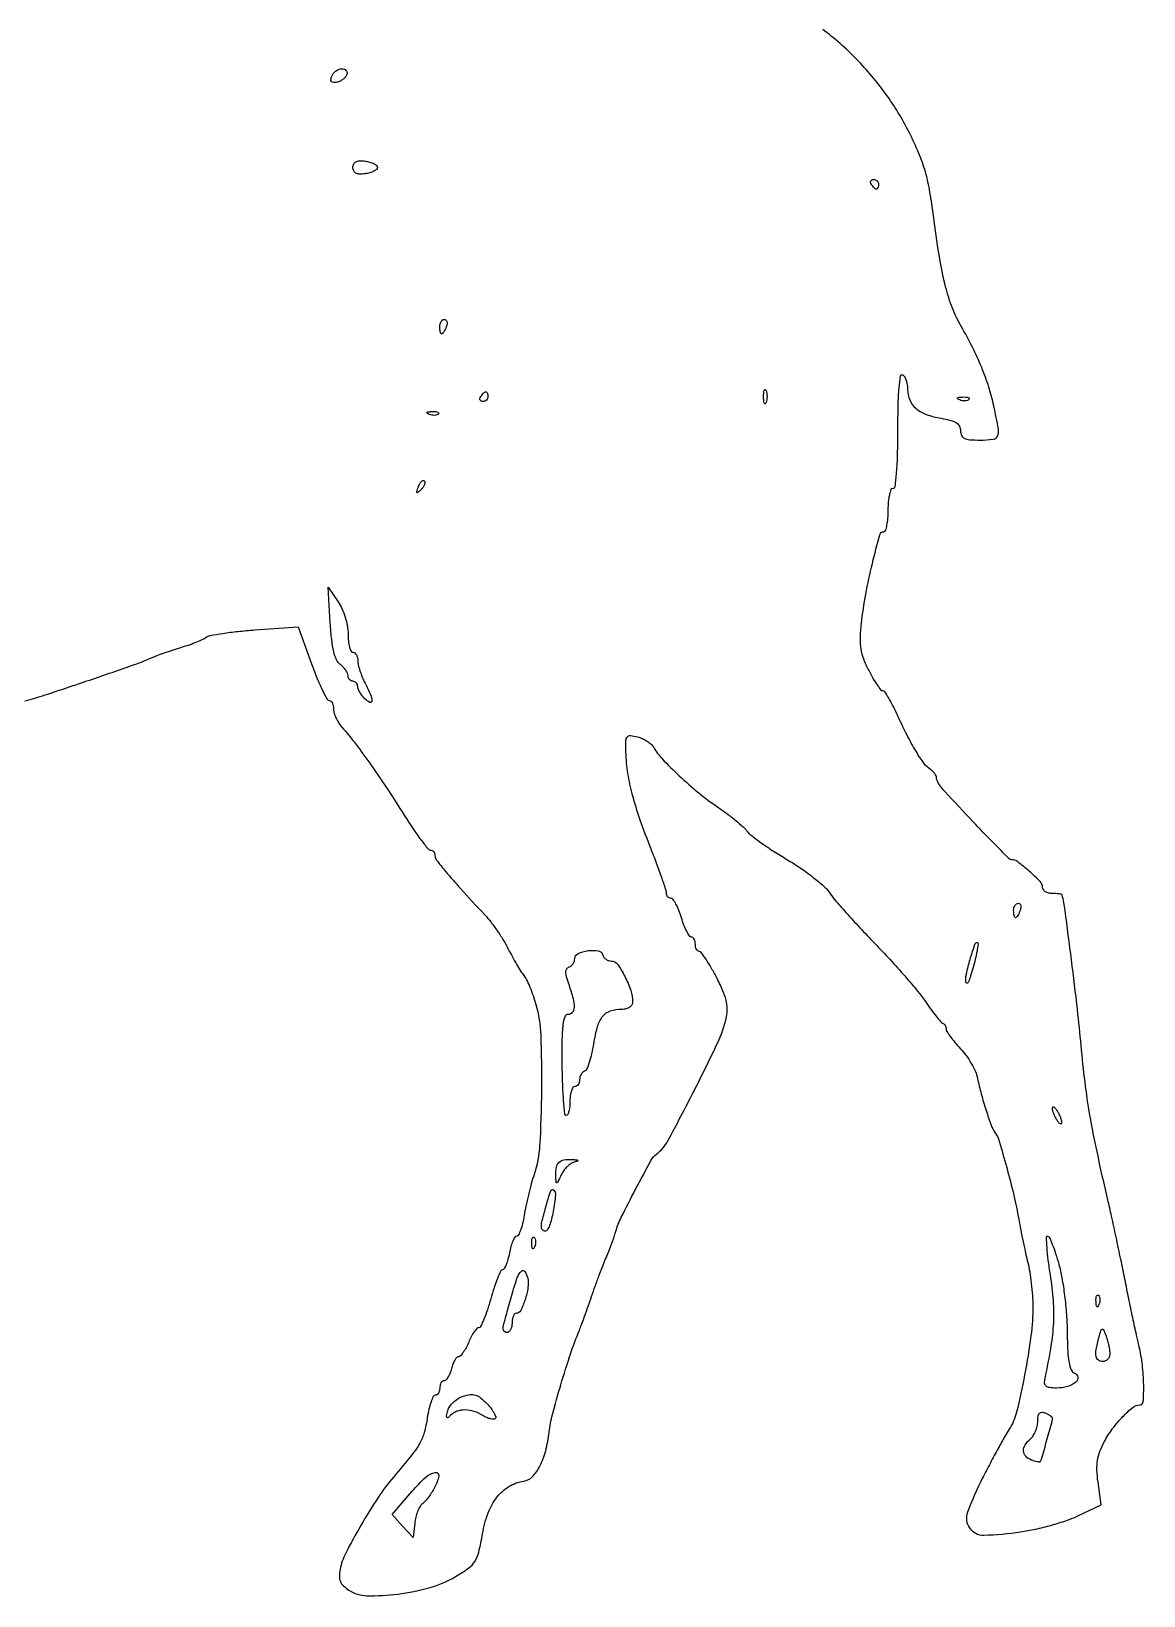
# Model space of a CAD drawing. Extents: x 0 to 531, y 0 to 649.
# Drawn here: x 300.3 to 531, y 0.5 to 324.7 of the extents above; entities that cross this region are included whole.
import ezdxf

# ---------------------------------------------------------------- set-up
doc = ezdxf.new("R2010")
doc.units = 0

msp = doc.modelspace()

# ---------------------------------------------------------------- linework, layer by layer
msp.add_lwpolyline([(299, 185.953183, 0.018999), (303.18759, 187.162186, 0.00221), (312.435841, 190.262732, 0.002107), (321.682004, 193.451651, 0.020867), (325.5, 194.968021, -0.015843), (326.536904, 195.391949, -0.00521), (328.0875, 195.950943, -0.005184), (329.821906, 196.535758, -0.005847), (331.5, 197.060651, 0.011188), (333.112261, 197.58392, 0.012295), (334.649016, 198.163754, 0.011769), (335.934911, 198.720995, 0.058933), (336.603033, 199.130795, -0.122421), (337.424735, 199.501979, -0.008029), (340.014979, 199.932229, -0.011266), (343.155483, 200.330085, -0.008155), (346.669229, 200.637168), (355.632393, 201.273392), (358.417651, 193.636696, 0.00972), (359.550135, 190.709664, 0.015213), (360.648687, 188.243279, 0.009314), (361.643299, 186.275907, 0.277859), (362.101455, 186, -0.192333), (362.444618, 185.862926, -0.087792), (362.736052, 185.46789, -0.067624), (362.933804, 184.881833, -0.047633), (363, 184.188561, 0.074169), (363.124232, 183.355675, 0.035125), (363.514063, 182.339637, 0.033834), (364.080223, 181.313604, 0.040606), (364.75, 180.438074, -0.021384), (367.242021, 177.427492, -0.008074), (370.473355, 173.019091, -0.00755), (374.038836, 167.821761, -0.006482), (377.635529, 162.25, 0.0084), (379.444232, 159.471526, 0.012825), (381.114339, 157.129687, 0.007358), (382.573413, 155.249179, 0.227879), (383.091757, 155, -0.114145), (383.438212, 154.919863, -0.100336), (383.733203, 154.693453, -0.093789), (383.931161, 154.354932, -0.085738), (384, 153.956437, 0.164134), (384.34334, 152.938697, 0.011322), (386.261497, 150.534278, 0.010694), (389.289223, 147.064057, 0.002715), (394.35323, 141.56486, -0.023398), (395.591732, 140.10298, -0.013222), (396.959725, 138.225303, -0.013177), (398.242028, 136.254529, -0.021049), (399.219741, 134.5, 0.008074), (400.079388, 132.858596, 0.007909), (400.997343, 131.234375, 0.007826), (401.847279, 129.8352, 0.02942), (402.443989, 129, -0.056576), (402.993954, 128.134665, -0.014568), (403.676026, 126.623524, -0.014639), (404.357647, 124.842824, -0.014417), (404.937652, 123.016252, -0.06038), (405.944178, 116.699765, -0.011938), (406.099563, 105.217071, -0.011648), (405.713771, 93.752426, -0.065339), (404.572714, 87.735812, 0.012227), (403.989535, 85.805965, 0.007403), (403.389302, 83.495832, 0.007415), (402.861093, 81.183416, 0.012927), (402.501498, 79.25, -0.018681), (402.179157, 77.621338, -0.028942), (401.76854, 76.248437, -0.028333), (401.33285, 75.232514, -0.284582), (400.957415, 75, 0.259564), (400.581562, 74.790789, 0.036124), (400.152368, 73.971875, 0.033804), (399.748566, 72.840942, 0.022483), (399.434022, 71.5, -0.019618), (399.127527, 70.158866, -0.029991), (398.747946, 69.028125, -0.029983), (398.352357, 68.196027, -0.273279), (398.020485, 68, 0.29253), (397.654487, 67.765831, 0.011534), (396.991368, 66.2375, 0.017237), (396.280004, 64.299751, 0.010954), (395.580037, 62, -0.011967), (394.875005, 59.700356, -0.018716), (394.148141, 57.7625, -0.013409), (393.466742, 56.249245, -0.287794), (393.069582, 56, 0.213503), (392.675019, 55.823473, 0.031392), (392.120529, 55.11875, 0.030824), (391.536268, 54.149031, 0.021987), (391, 53, -0.022853), (390.461331, 51.851024, -0.031795), (389.869869, 50.88125, -0.032857), (389.305848, 50.179369, -0.210056), (388.897732, 50, 0.212683), (388.524516, 49.833726, 0.049025), (388.106303, 49.265625, 0.042311), (387.713805, 48.457311, 0.030401), (387.410644, 47.5, -0.031538), (387.105107, 46.542749, -0.043524), (386.705595, 45.734375, -0.050787), (386.277325, 45.168069, -0.208396), (385.891592, 45, 0.16469), (385.551479, 44.884851, 0.095693), (385.261905, 44.559375, 0.076772), (385.066212, 44.073719, 0.057513), (385, 43.5, -0.060697), (384.93011, 42.926396, -0.07934), (384.724249, 42.440625, -0.097318), (384.419305, 42.115391, -0.157165), (384.061273, 42, 0.287455), (383.656734, 41.746478, 0.028191), (383.193598, 40.634971, 0.028846), (382.760733, 39.13389, 0.018559), (382.425699, 37.353092, -0.028685), (381.784438, 34.287467, -0.063536), (380.876928, 32.082601, -0.040449), (379.207419, 29.632928, -0.006224), (375.449019, 25.093218, 0.029905), (372.220421, 20.794466, 0.014748), (368.618955, 14.984277, 0.012977), (365.50207, 9.271305, 0.069134), (364.334344, 5.92172, 0.04663), (364.18493, 4.493027, 0.104419), (364.397568, 3.428066, 0.102675), (365.025777, 2.52884, 0.044111), (366.180401, 1.617453, 0.141127), (369.913309, 0.464208, 0.03628), (376.280369, 0.803831, 0.037394), (382.996108, 2.169164, 0.063778), (388.255615, 4.409649, 0.022778), (390.976363, 6.175287, 0.096517), (392.303924, 7.579991, 0.083659), (393.1015, 9.478035, 0.014683), (393.879444, 13.286134, -0.04611), (395.059104, 17.644982, -0.077443), (396.90994, 20.945805, -0.092657), (399.398062, 23.129802, -0.098504), (402.455069, 24.208549, 0.169768), (404.19393, 25.112031, 0.069905), (405.748468, 27.309479, 0.055016), (406.968282, 30.490326, 0.03565), (407.693874, 34.367599, -0.035962), (408.376095, 38.000605, -0.007681), (410.108119, 44.189565, -0.008511), (412.125822, 50.592779, -0.017662), (413.959494, 55.5, 0.009243), (414.387246, 56.58849, 0.002312), (415.044351, 58.38125, 0.002361), (415.776861, 60.439063, 0.002374), (416.488563, 62.5, -0.004204), (417.234284, 64.63411, -0.0034), (418.069509, 66.9125, -0.003436), (418.868868, 69.00412, -0.008857), (419.483108, 70.5, 0.008104), (420.031985, 71.83099, 0.005609), (420.611377, 73.353125, 0.005657), (421.135283, 74.82865, 0.011554), (421.506317, 76, -0.044451), (422.635157, 78.889002, -0.005931), (425.620359, 84.719493, -0.003478), (428.836322, 90.719615, -0.106459), (429.939289, 92, 0.107352), (432.297942, 94.747848, 0.005757), (437.671875, 104.971914, 0.008229), (442.646851, 115.116143, 0.054636), (444.472492, 120.440263, 0.06452), (444.628449, 122.124954, 0.053706), (444.370392, 123.906374, 0.040631), (443.647028, 126.001916, 0.017106), (442.355658, 128.690263, 0.0109), (441.233965, 130.724999, 0.016475), (440.162004, 132.440265, 0.011264), (439.213423, 133.785871, 0.237899), (438.788853, 134, -0.183227), (438.487726, 134.114183, -0.090691), (438.231726, 134.440625, -0.070581), (438.058256, 134.92603, -0.050618), (438, 135.5, 0.054157), (437.937662, 136.073841, 0.073869), (437.752747, 136.559375, 0.093533), (437.47946, 136.885233, 0.173303), (437.158288, 137, -0.254661), (436.765143, 137.214124, -0.025433), (436.21179, 138.175, -0.027055), (435.638435, 139.467403, -0.018091), (435.118146, 141, 0.020635), (434.589219, 142.532392, 0.030304), (433.989797, 143.825, 0.030458), (433.402118, 144.771383, 0.24318), (432.959858, 145, -0.114984), (432.593722, 145.085328, -0.100405), (432.281958, 145.326325, -0.093531), (432.072722, 145.686673, -0.085092), (432, 146.110893, 0.080996), (431.877295, 146.863396, 0.00341), (430.996786, 149.433198, 0.005801), (429.893205, 152.470389, 0.004085), (428.584802, 155.860893, -0.011085), (426.310019, 162.010543, -0.021597), (424.819733, 167.023975, -0.025961), (423.949167, 171.458679, -0.029061), (423.584778, 175.795438, -0.016981), (423.600862, 177.747982, -0.175023), (423.901472, 178.481939, -0.241051), (424.547382, 178.726871, -0.033606), (426, 178.465817, -0.043769), (427.020344, 178.113492, -0.037675), (428.019083, 177.573987, -0.039424), (428.853612, 176.940368, -0.082688), (429.362837, 176.307542, 0.061774), (431.14047, 173.89985, 0.015179), (434.641388, 170.42911, 0.016047), (438.70479, 166.87512, 0.021947), (442.596015, 163.961903, -0.010604), (444.562212, 162.558315, -0.011477), (446.41501, 161.108055, -0.011037), (447.944128, 159.795979, -0.053179), (448.710402, 158.945408, 0.072075), (449.564298, 158.066478, 0.009757), (451.636116, 156.53539, 0.011079), (454.182617, 154.812761, 0.009135), (456.970566, 153.086795, -0.01518), (459.795974, 151.290037, -0.016007), (462.456386, 149.355222, -0.015827), (464.636699, 147.546726, -0.066762), (465.74603, 146.264854, 0.03207), (466.852994, 144.790918, 0.005082), (469.235047, 142.066414, 0.005618), (472.114766, 138.911555, 0.004887), (475.200209, 135.670754, -0.006863), (478.363338, 132.321954, -0.006592), (481.476733, 128.842855, -0.006544), (484.140783, 125.703688, -0.02361), (485.714343, 123.605203, 0.008095), (486.836013, 122.008469, 0.011019), (487.902026, 120.607987, 0.008083), (488.830476, 119.480339, 0.112367), (489.25, 119.166667, -0.091244), (489.53683, 118.970348, -0.062928), (489.779688, 118.659306, -0.061094), (489.944072, 118.286394, -0.073419), (490, 117.907565, 0.143394), (490.152989, 117.385078, 0.015962), (490.86337, 116.350308, 0.018383), (491.813525, 115.151737, 0.013917), (492.93913, 113.906279, -0.034433), (494.111598, 112.496882, -0.026004), (495.203757, 110.804363, -0.026557), (496.065881, 109.098532, -0.053667), (496.521207, 107.66538, 0.015827), (497.273455, 104.481945, 0.011957), (498.292586, 101.036733, 0.010219), (499.351748, 97.964168, 0.064569), (500.116536, 96.5, -0.080245), (500.994314, 94.683649, -0.005607), (502.558034, 89.221183, -0.008773), (504.040624, 83.416117, -0.014842), (505.051629, 78.5, 0.004994), (505.4602, 76.293941, 0.003404), (505.966816, 73.79375, 0.003431), (506.488495, 71.388619, 0.006901), (506.93919, 69.5, -0.022069), (507.329935, 67.610537, -0.011216), (507.662295, 65.20625, -0.01112), (507.894708, 62.706153, -0.016321), (507.978178, 60.5, -0.033957), (507.591356, 54.339704, -0.014703), (506.281875, 46.225566, -0.012028), (504.605744, 38.493049, -0.086196), (503.0897, 35, 0.017004), (502.218433, 33.570752, 0.003519), (500.789821, 30.995042, 0.003695), (499.173234, 27.978624, 0.003476), (497.567671, 24.87674, 0.028073), (494.445365, 17.781455, 0.247513), (494.864796, 14.492772, 0.252124), (497.802753, 13.019862, 0.028974), (505.424594, 13.685928, 0.018317), (508.486387, 14.248553, 0.013411), (511.838624, 15.087327, 0.013587), (514.974476, 16.05451, 0.029014), (517.323913, 17.004785), (522.147826, 19.28974), (521.498841, 24.008426, -0.024453), (521.277685, 26.521334, -0.048833), (521.394634, 28.511281, -0.052084), (521.886273, 30.356695, -0.031903), (522.822286, 32.40724, -0.036197), (524.518088, 35.086016, -0.03279), (526.634974, 37.587646, -0.031464), (528.726695, 39.497755, -0.170921), (530.15301, 40, 0.394747), (530.873913, 40.674208, 0.020103), (530.967406, 44.172879, 0.02656), (530.693844, 48.274822, 0.028333), (529.988014, 52.235649, -0.004712), (529.474264, 54.495081, -0.001318), (528.713496, 58.037972, -0.001329), (527.874161, 62.050124, -0.001398), (527.070317, 66, 0.001924), (526.221448, 70.148771, 0.001392), (525.244858, 74.765625, 0.001406), (524.292515, 79.146617, 0.003065), (523.532093, 82.5, -0.004357), (521.289718, 92.508529, -0.010094), (519.824567, 100.065523, -0.01183), (518.807631, 106.902513, -0.008768), (517.995702, 114.5, 0.006564), (517.234447, 121.933303, 0.002521), (515.989043, 132.242423, 0.001469), (514.666393, 142.502663, 0.026654), (514.060579, 145.75, 0.298479), (513.954936, 145.848999, 0.013022), (513.430295, 145.926562, 0.018474), (512.770964, 145.981938, 0.011712), (512, 146, -0.063763), (511.23534, 146.097912, -0.081644), (510.5875, 146.385383, -0.098536), (510.154046, 146.811615, -0.15046), (510, 147.311942, 0.196329), (509.535535, 148.449218, 0.017983), (507.275879, 150.594243, 0.019241), (504.867094, 152.561889, 0.163037), (503.559216, 153, -0.200221), (503.037764, 153.217532, -0.001524), (499.740909, 156.568118, -0.004489), (495.556497, 160.924293, -0.00167), (489.75, 167.120116, -0.023003), (489.080139, 167.909564, -0.025967), (488.514062, 168.726938, -0.026489), (488.110857, 169.463558, -0.112434), (488, 169.95031, 0.105371), (487.910092, 170.3722, 0.050121), (487.632812, 170.856375, 0.046572), (487.228183, 171.323978, 0.048853), (486.75, 171.70031, -0.094161), (485.455121, 172.923426, -0.020811), (483.762885, 175.481117, -0.018651), (481.850768, 178.935175, -0.010547), (479.78134, 183.25, 0.011616), (478.903531, 185.070277, 0.017651), (478.049537, 186.604687, 0.012512), (477.28479, 187.802575, 0.249382), (476.913579, 188, -0.231742), (476.536373, 188.184751, -0.01389), (475.76743, 189.234677, -0.018531), (474.902212, 190.592617, -0.012438), (474.011127, 192.203157, -0.027338), (472.915324, 194.619078, -0.052901), (472.35936, 196.664015, -0.048383), (472.218334, 198.8973, -0.019415), (472.440131, 201.953157, -0.017648), (473.338058, 208.035395, -0.014615), (474.710032, 214.43793, -0.0064), (476.234945, 220.33315, -0.338306), (477.107719, 221, 0.323361), (477.455643, 221.251284, 0.031024), (477.737893, 222.321875, 0.03028), (477.935578, 223.775091, 0.018667), (478, 225.5, -0.020945), (478.072283, 227.224757, -0.033738), (478.29375, 228.678125, -0.036969), (478.611488, 229.732972, -0.31052), (479, 230, 0.37944), (479.436288, 230.386776, 0.009358), (479.729269, 233.264754, 0.014248), (479.935726, 237.067177, 0.006438), (480, 242.059017, -0.005703), (480.059059, 247.236311, -0.016094), (480.257919, 250.848386, -0.0161), (480.551105, 253.292593, -0.537503), (481, 253.5, -0.128117), (481.384362, 253.09752, -0.046167), (481.70625, 252.367457, -0.042064), (481.926123, 251.464744, -0.038729), (482, 250.512412, 0.100856), (482.448436, 248.311872, 0.114993), (483.714471, 246.579271, 0.091535), (485.877364, 245.317182, 0.044601), (488.980183, 244.503348, -0.02226), (490.954946, 244.078558, -0.079212), (492.135629, 243.559084, -0.131319), (492.770032, 242.860195, -0.119546), (493, 241.912102, 0.105552), (493.20495, 240.952075, 0.177899), (493.772985, 240.369506, 0.094016), (494.887126, 240.074989, 0.01774), (497, 240, 0.028496), (499.787095, 240.158969, 0.273648), (500.697022, 240.848074, 0.143878), (500.845923, 242.294024, 0.007021), (499.892071, 247.067652, 0.024317), (498.8504, 250.985193, 0.020083), (497.374, 255.046556, 0.018899), (495.474074, 259.226421, 0.015942), (493.159902, 263.5, -0.039698), (491.324467, 267.311059, -0.029538), (489.897579, 271.759193, -0.022143), (488.696277, 277.4773, -0.00896), (487.545732, 285.363207, 0.010361), (486.65542, 291.348049, 0.026886), (485.695184, 295.599004, 0.030683), (484.366489, 299.388103, 0.017576), (482.329555, 303.785811, 0.039043), (477.495238, 311.724899, 0.037186), (471.413313, 318.955284, 0.037638), (464.409872, 325.121092, 0.042565)], format="xyb")
for points in [[(365.750467, 315.75, -0.094989), (365.469005, 315.247785, -0.055843), (364.967836, 314.772409, -0.053079), (364.337846, 314.393606, -0.061011), (363.670641, 314.177351, -0.054411), (362.943861, 314.117, -0.213542), (362.547707, 314.306721, -0.215418), (362.42729, 314.726994, -0.055332), (362.610496, 315.427351, -0.1429), (363.41284, 316.482158, -0.134359), (364.676078, 316.971415, -0.2383), (365.564415, 316.631476, -0.271076)], [(372.062179, 296.5, -0.211319), (371.882451, 296.093737, -0.064634), (371.318671, 295.700801, -0.052031), (370.50017, 295.37802, -0.03684), (369.531089, 295.183578, -0.036974), (368.354404, 295.124158, -0.114532), (367.589081, 295.320824, -0.167846), (367.156275, 295.777467, -0.106908), (367, 296.5, -0.106908), (367.156275, 297.222533, -0.167846), (367.589081, 297.679176, -0.114532), (368.354404, 297.875842, -0.036974), (369.531089, 297.816422, -0.03684), (370.50017, 297.62198, -0.052031), (371.318671, 297.299199, -0.064634), (371.882451, 296.906263, -0.211319)], [(476, 293, -0.042167), (475.967655, 292.617151, -0.061769), (475.870461, 292.29375, -0.081139), (475.727648, 292.07446, -0.210953), (475.559017, 292, -0.151918), (475.34829, 292.065539, -0.038439), (475.066025, 292.29375, -0.035638), (474.768994, 292.617226, -0.029505), (474.5, 293, -0.082592), (474.343488, 293.3821, -0.161196), (474.3746, 293.70625, -0.182303), (474.586039, 293.921712, -0.108972), (474.940983, 294, -0.093332), (475.345238, 293.923877, -0.09642), (475.688914, 293.70625, -0.099167), (475.918938, 293.381556, -0.105053)], [(386.361626, 263.5, -0.02136), (386.112506, 262.925442, -0.030395), (385.839659, 262.440625, -0.030693), (385.579329, 262.087111, -0.222225), (385.393011, 262, -0.289661), (385.241071, 262.096084, -0.046727), (385.115447, 262.440625, -0.039339), (385.028469, 262.925176, -0.024748), (385, 263.5, -0.062722), (385.07223, 264.073532, -0.08088), (385.284531, 264.559375, -0.098158), (385.599211, 264.884506, -0.152681), (385.968615, 265, -0.184534), (386.289193, 264.877514, -0.147206), (386.483616, 264.559375, -0.100118), (386.511135, 264.074366, -0.055937)], [(395, 249, -0.105053), (394.918938, 248.618444, -0.099167), (394.688914, 248.29375, -0.09642), (394.345238, 248.076123, -0.093332), (393.940983, 248, -0.108972), (393.586039, 248.078288, -0.182303), (393.3746, 248.29375, -0.161196), (393.343488, 248.6179, -0.082592), (393.5, 249, -0.029505), (393.768994, 249.382774, -0.035638), (394.066025, 249.70625, -0.038439), (394.34829, 249.934461, -0.151918), (394.559017, 250, -0.210953), (394.727648, 249.92554, -0.081139), (394.870461, 249.70625, -0.061769), (394.967655, 249.382849, -0.042167)], [(452.662281, 247.75, -0.174857), (452.474999, 247.540618, -0.447206), (452.306058, 247.601562, -0.078554), (452.189089, 248.10856, -0.017491), (452.157895, 249, -0.017491), (452.189089, 249.89144, -0.078554), (452.306058, 250.398438, -0.447206), (452.474999, 250.459382, -0.174857), (452.662281, 250.25, -0.057986), (452.818615, 249.679992, -0.037979), (452.87034, 249, -0.037979), (452.818615, 248.320008, -0.057986)], [(494.729167, 248.395833, -0.126455), (494.402231, 248.202593, -0.060344), (493.916927, 248.123424, -0.05415), (493.359369, 248.160852, -0.051402), (492.8125, 248.316886, -0.054073), (492.395823, 248.538436, -0.470617), (492.37858, 248.720685, -0.168741), (492.670344, 248.862007, -0.018894), (493.416667, 248.921053, -0.028489), (494.112848, 248.910055, -0.077125), (494.592839, 248.799335, -0.208169), (494.77538, 248.614691, -0.296942)], [(384.729167, 245.395833, -0.126455), (384.402231, 245.202593, -0.060344), (383.916927, 245.123424, -0.05415), (383.359369, 245.160852, -0.051402), (382.8125, 245.316886, -0.054073), (382.395823, 245.538436, -0.470617), (382.37858, 245.720685, -0.168741), (382.670344, 245.862007, -0.018894), (383.416667, 245.921053, -0.028489), (384.112848, 245.910055, -0.077125), (384.592839, 245.799335, -0.208169), (384.77538, 245.614691, -0.296942)], [(381.124088, 229.733333, -0.011214), (380.463552, 229.106486, -0.400052), (380.270328, 229.111181, -0.286372), (380.21821, 229.336218, -0.008399), (380.564293, 230.293128, -0.036269), (380.866277, 230.940734, -0.070189), (381.210949, 231.395085, -0.120343), (381.538684, 231.59249, -0.278911), (381.806872, 231.526461, -0.20742), (381.927901, 231.220211, -0.082976), (381.837219, 230.768815, -0.063152), (381.558688, 230.246577, -0.043285)], [(365.993411, 199.75, 0.025194), (366.068398, 198.312974, 0.039954), (366.291814, 197.101562, 0.04777), (366.613151, 196.241893, 0.28691), (367, 196, -0.170265), (367.382023, 195.866026, -0.093877), (367.70806, 195.485938, -0.074587), (367.929676, 194.919433, -0.055175), (368.006161, 194.25, 0.057552), (368.109451, 193.382416, 0.020209), (368.449327, 192.172672, 0.019755), (368.933887, 190.86074, 0.021857), (369.506161, 189.635693, -0.016543), (370.663594, 187.225144, -0.104488), (370.941118, 185.899309, -0.553792), (370.51443, 185.63333, -0.083019), (369.5, 186.357143, -0.032161), (368.925966, 187.010186, -0.032192), (368.440625, 187.73125, -0.03396), (368.10227, 188.413868, -0.098387), (368, 188.928571, 0.09221), (367.923923, 189.337584, 0.096076), (367.70625, 189.685268, 0.099376), (367.381541, 189.917947, 0.106313), (367, 190, -0.113217), (366.618535, 190.087499, -0.100251), (366.29375, 190.334804, -0.094072), (366.075826, 190.704545, -0.086463), (366, 191.139757, 0.108288), (365.88578, 191.660961, 0.04437), (365.52383, 192.292895, 0.041188), (364.999207, 192.927038, 0.041507), (364.378997, 193.464821, -0.129948), (363.602795, 194.422766, -0.04633), (363.027728, 196.102034, -0.032078), (362.597893, 198.558818, -0.011739), (362.296187, 202.075064), (361.834381, 209.5), (363.910601, 206.5, -0.045275), (364.730706, 205.050556, -0.031289), (365.398342, 203.286745, -0.031169), (365.843717, 201.442657, -0.043252)], [(505.361626, 142.5, -0.02136), (505.112506, 141.925442, -0.030395), (504.839659, 141.440625, -0.030693), (504.579329, 141.087111, -0.222225), (504.393011, 141, -0.289661), (504.241071, 141.096084, -0.046727), (504.115447, 141.440625, -0.039339), (504.028469, 141.925176, -0.024748), (504, 142.5, -0.062722), (504.07223, 143.073532, -0.08088), (504.284531, 143.559375, -0.098158), (504.599211, 143.884506, -0.152681), (504.968615, 144, -0.184534), (505.289193, 143.877514, -0.147206), (505.483616, 143.559375, -0.100118), (505.511135, 143.074366, -0.055937)], [(420.624351, 132, -0.244611), (421.840492, 131.367173, -0.033575), (423.368157, 128.84201, -0.037715), (424.605953, 125.926964, -0.08172), (425, 123.532119, -0.130324), (424.835913, 122.913278, -0.112968), (424.380363, 122.41772, -0.09137), (423.662447, 122.096928, -0.05786), (422.75, 121.984687, 0.0757), (420.350567, 121.602592, 0.144235), (418.747089, 120.516099, 0.104456), (417.671742, 118.453684, 0.028929), (416.88984, 114.866667, -0.016469), (416.491372, 112.791591, -0.023607), (415.992136, 110.986707, -0.020963), (415.465811, 109.584066, -0.215272), (415.021896, 109.173965, 0.111159), (414.631172, 108.938073, 0.069992), (414.300182, 108.517248, 0.064844), (414.076355, 107.983702, 0.067026), (414, 107.416667, -0.068857), (413.925077, 106.8752, -0.085122), (413.70625, 106.416146, -0.099913), (413.381338, 106.109202, -0.140362), (413, 106, 0.254951), (412.615738, 105.790443, 0.06271), (412.29375, 105.11875, 0.048861), (412.072766, 104.149251, 0.031626), (412, 103, -0.023599), (411.945709, 101.85034, -0.037682), (411.779688, 100.881455, -0.043853), (411.540342, 100.188757, -0.296071), (411.25, 100.000699, -0.385049), (410.946116, 100.27597, -0.004874), (410.692835, 103.085362, -0.011118), (410.496259, 106.474902, -0.006697), (410.406461, 110.500699, -0.005356), (410.416056, 115.82429, -0.026502), (410.612163, 118.813741, -0.049567), (410.98842, 120.515886, -0.324244), (411.656461, 121, 0.215314), (412.546891, 121.402085, 0.175027), (412.935057, 122.385475, 0.073762), (412.723232, 124.174531, 0.017582), (411.834281, 127.045537, -0.015978), (411.310131, 128.719343, -0.067985), (411.168562, 129.755704, -0.139917), (411.351626, 130.397086, -0.175001), (411.834281, 130.778094, 0.094785), (412.279838, 131.027762, 0.070227), (412.65757, 131.449158, 0.068333), (412.912666, 131.971718, 0.079588), (413, 132.516911, -0.294107), (413.685016, 133.580749, -0.075493), (415.748569, 134.165051, -0.075437), (417.893573, 134.110642, -0.293447), (418.823324, 133.25, 0.102227), (419.05808, 132.772409, 0.076014), (419.485747, 132.367188, 0.072769), (420.035382, 132.093886, 0.079204)], [(495.540742, 130.465342, -0.011185), (495.008836, 128.683333, -0.039149), (494.552629, 127.575672, -0.288674), (494.281064, 127.412971, -0.39535), (494.089417, 127.600777, -0.065224), (494.270143, 129.655619, -0.019151), (495.074591, 132.72547, -0.012541), (496.042286, 135.648885, -0.550025), (496.566944, 135.766389, -0.242774), (496.658981, 135.478143, -0.005989), (496.403975, 134.070729, -0.011629), (496.038457, 132.392703, -0.007492)], [(513.969374, 98.5, -0.190341), (513.877628, 98.267727, -0.335455), (513.684621, 98.234375, -0.102785), (513.374359, 98.485814, -0.027796), (513, 99, -0.026766), (512.628962, 99.647707, -0.024204), (512.315379, 100.353125, -0.024967), (512.096832, 101.012663, -0.067616), (512.030626, 101.5, -0.190341), (512.122372, 101.732273, -0.335455), (512.315379, 101.765625, -0.102785), (512.625641, 101.514186, -0.027796), (513, 101, -0.026766), (513.371038, 100.352293, -0.024204), (513.684621, 99.646875, -0.024967), (513.903168, 98.987337, -0.067616)], [(412.881387, 90.335977, 0.086937), (412.184421, 90.01273, 0.042177), (411.425777, 89.384032, 0.04014), (410.725648, 88.576452, 0.046034), (410.199067, 87.701979, -0.002896), (409.46435, 86.203263, -0.256599), (409.266969, 86.066235, -0.429873), (409.126234, 86.18659, -0.004711), (409.06768, 87.583333, -0.053055), (409.191383, 89.262515, -0.154491), (409.728357, 90.278749, -0.155641), (410.749245, 90.796462, -0.054089), (412.416667, 90.883999, -0.007499), (413.406867, 90.813954, -0.19799), (413.638375, 90.694444, -0.530757), (413.598321, 90.551152, -0.015377)], [(408.511385, 80.067384, -0.020485), (408.181911, 78.50886, -0.031343), (407.758134, 77.194794, -0.032187), (407.306597, 76.233124, -0.273388), (406.912102, 76, -0.210944), (406.306679, 76.267315, -0.195001), (406.070184, 76.907149, -0.054248), (406.260132, 78.259814, -0.005737), (407.078472, 81.343771, -0.015799), (408.027413, 84.385073, -0.534816), (408.643996, 84.545493, -0.245096), (409.014792, 83.567486, -0.012261)], [(404.683114, 72.8125, -0.054073), (404.461564, 72.395823, -0.470617), (404.279315, 72.37858, -0.168741), (404.137993, 72.670344, -0.018894), (404.078947, 73.416667, -0.028489), (404.089945, 74.112848, -0.077125), (404.200665, 74.592839, -0.208169), (404.385309, 74.77538, -0.296942), (404.604167, 74.729167, -0.126455), (404.797407, 74.402231, -0.060344), (404.876576, 73.916927, -0.05415), (404.839148, 73.359369, -0.051402)], [(513.374913, 69.160559, -0.025597), (514.0104, 66.350024, -0.011992), (514.557513, 62.660203, -0.011847), (514.947388, 58.755865, -0.016284), (515.099966, 55.231754, 0.008502), (515.210688, 51.236484, 0.032999), (515.484058, 48.776721, 0.056686), (515.934415, 47.267024, 0.203031), (516.643882, 46.583161, -0.275715), (517.307299, 45.739434, -0.257504), (516.901589, 44.711125, -0.105405), (515.168985, 43.807099, -0.067824), (512.915446, 43.5, -0.027241), (511.446904, 43.580069, -0.147593), (510.72072, 43.888814, -0.211698), (510.429832, 44.478178, -0.063306), (510.517097, 45.5, 0.01176), (511.77363, 52.100533, 0.028238), (512.310779, 57.048428, 0.032187), (512.252806, 61.622452, 0.020197), (511.625904, 66.937206, -0.007909), (511.183939, 70.029091, -0.013397), (510.924475, 72.631554, -0.007121), (510.800736, 74.750272, -0.427188), (511.039688, 75, -0.29528), (511.377951, 74.781155, -0.010473), (512.013074, 73.284664, -0.01636), (512.696562, 71.398829, -0.01036)], [(403.237039, 66.25, -0.092527), (403.297529, 64.318429, -0.039606), (402.700446, 61.795548, -0.035661), (401.80061, 59.56118, -0.286648), (400.902175, 59, 0.207349), (400.557281, 58.850548, 0.082495), (400.265014, 58.4125, 0.062882), (400.066224, 57.765651, 0.043167), (400, 57, -0.053873), (399.91732, 56.234865, -0.073613), (399.67199, 55.5875, -0.093326), (399.309453, 55.15297, -0.174068), (398.883369, 55, -0.177588), (398.499701, 55.140707, -0.133744), (398.243253, 55.514063, -0.096231), (398.161104, 56.080263, -0.058426), (398.272287, 56.75, 0.001565), (398.548918, 57.718946, 0.000346), (399.016637, 59.38125, 0.00036), (399.554463, 61.303124, 0.000346), (400.096323, 63.25, -0.01622), (401.083396, 66.405186, -0.118722), (401.933954, 67.726437, -0.469635), (402.654016, 67.642799, -0.090547)], [(521.683114, 60.8125, -0.054073), (521.461564, 60.395823, -0.470617), (521.279315, 60.37858, -0.168741), (521.137993, 60.670344, -0.018894), (521.078947, 61.416667, -0.028489), (521.089945, 62.112848, -0.077125), (521.200665, 62.592839, -0.208169), (521.385309, 62.77538, -0.296942), (521.604167, 62.729167, -0.126455), (521.797407, 62.402231, -0.060344), (521.876576, 61.916927, -0.05415), (521.839148, 61.359369, -0.051402)], [(523.929715, 50.75, -0.084899), (523.842858, 50.081747, -0.096893), (523.538729, 49.514063, -0.104966), (523.066591, 49.134894, -0.117399), (522.5, 49, -0.157239), (521.572044, 49.299221, -0.198287), (521.100425, 50.059124, -0.088399), (521.118077, 51.484481, -0.018159), (521.681658, 53.946448, -0.006605), (522.109895, 55.466771, -0.240375), (522.352401, 55.722139, -0.39068), (522.60952, 55.611771, -0.011857), (523.097719, 54.446448, -0.022557), (523.394661, 53.573572, -0.015354), (523.656323, 52.557707, -0.015497), (523.84864, 51.559874, -0.029826)], [(396.509906, 37.176572, -0.202848), (396.145292, 37.028766, -0.055276), (395.515392, 37.108281, -0.046549), (394.755259, 37.367829, -0.034058), (393.96809, 37.787855, 0.061491), (392.123847, 38.645791, 0.075756), (390.253377, 38.950273, 0.085782), (388.568558, 38.676646, 0.1138), (387.25595, 37.85595, -0.032326), (386.71232, 37.37841, -0.442731), (386.481637, 37.419779, -0.193473), (386.4179, 37.774998, -0.012775), (386.659845, 38.807248, -0.089705), (387.062862, 39.675196, -0.051149), (387.824125, 40.550464, -0.048886), (388.801044, 41.300929, -0.057728), (389.853896, 41.799197, -0.046449), (391.326231, 42.149941, -0.112146), (392.435287, 42.058429, -0.098013), (393.486946, 41.482417, -0.030303), (394.805384, 40.236616, -0.02377), (395.64529, 39.250699, -0.037479), (396.257058, 38.323316, -0.043168), (396.59832, 37.563097, -0.287839)], [(512, 37.259031, -0.067258), (511.897529, 36.500696, -0.001303), (510.838734, 32.693252, -0.001204), (509.755063, 28.870719, -0.07375), (509.462793, 28.226461, -0.280902), (509.308615, 28.151988, -0.024009), (508.855445, 28.218492, -0.026195), (508.285591, 28.361636, -0.016984), (507.643128, 28.58345, -0.118852), (506.508537, 29.364677, -0.1765), (506.063488, 30.473148, -0.149199), (506.409551, 31.754328, -0.079679), (507.5, 33, 0.076297), (508.074633, 33.647596, 0.044479), (508.559375, 34.568391, 0.043272), (508.889346, 35.601397, 0.055731), (509, 36.59106, -0.036352), (509.077722, 37.658675, -0.140288), (509.348501, 38.258404, -0.215057), (509.816215, 38.481043, -0.097059), (510.5, 38.361626, -0.028626), (511.074331, 38.102631, -0.038267), (511.559375, 37.800302, -0.042435), (511.902768, 37.499917, -0.194209)], [(383.929298, 22.857359, -0.021215), (383.354952, 21.881498, -0.017871), (382.667893, 20.898724, -0.018244), (381.975391, 20.046464, -0.046697), (381.398874, 19.5, 0.096162), (380.88718, 18.909174, 0.035839), (380.407087, 17.916234, 0.033888), (380.025723, 16.729649, 0.034784), (379.812217, 15.512712), (379.5, 12.525424), (377.305566, 14.89163), (375.111133, 17.257836), (379.283189, 22.101296, -0.02762), (382.107349, 25.035502, -0.148059), (384.078213, 26.000449, -0.524142), (384.790883, 25.260416, -0.072766)]]:
    msp.add_lwpolyline(points, format="xyb", close=True)

doc.saveas('drawing.dxf')
